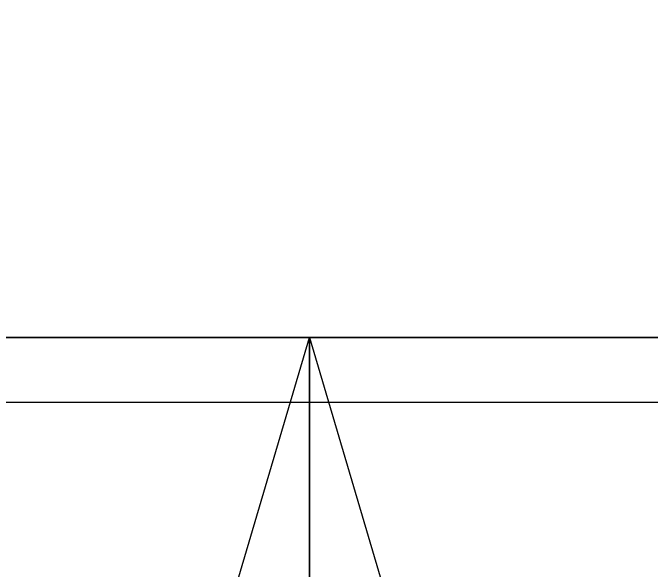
# Model space of a CAD drawing. Header units: inches. Extents: x 3778 to 56227, y -16914 to 35091.
# Drawn here: x 35100.9 to 35297.5, y -13010.7 to -12839 of the extents above; entities that cross this region are included whole.
import ezdxf

# ---------------------------------------------------------------- set-up
doc = ezdxf.new("R2010")
doc.units = ezdxf.units.IN
doc.header["$LTSCALE"] = 100
doc.header["$MEASUREMENT"] = 0
doc.layers.add('04-WIN', color=4, linetype='Continuous')
doc.layers.add('06-FUR', color=6, linetype='Continuous')

# ---------------------------------------------------------------- blocks, each defined once
blk = doc.blocks.new('cjvjf')
at = {"layer": '04-WIN'}
blk.add_lwpolyline([(145106.49, 64576.52), (147751.49, 64576.52), (147751.49, 64776.52), (145106.49, 64776.52)], close=True, dxfattribs=at)
blk = doc.blocks.new('cjscjdeh')
at = {"layer": '06-FUR', "color": 8}
for p, q in [((143035.18, 67904.88), (142541.85, 67904.88)), ((142788.52, 67069.88), (143035.18, 67904.88)), ((143528.52, 67904.88), (143035.18, 67904.88)), ((143035.18, 67904.88), (143035.18, 67069.88)), ((143035.18, 67904.88), (143281.85, 67069.88)), ((143035.18, 67069.88), (143035.18, 67904.88)), ((144988.52, 67884.88), (142068.52, 67884.88))]:
    blk.add_line(p, q, dxfattribs=at)
blk.add_blockref('cjvjf', (-2742.97, 3328.37))

msp = doc.modelspace()

# ---------------------------------------------------------------- block references
msp.add_blockref('cjscjdeh', (-107842.97, -80843.84))

doc.saveas('drawing.dxf')
